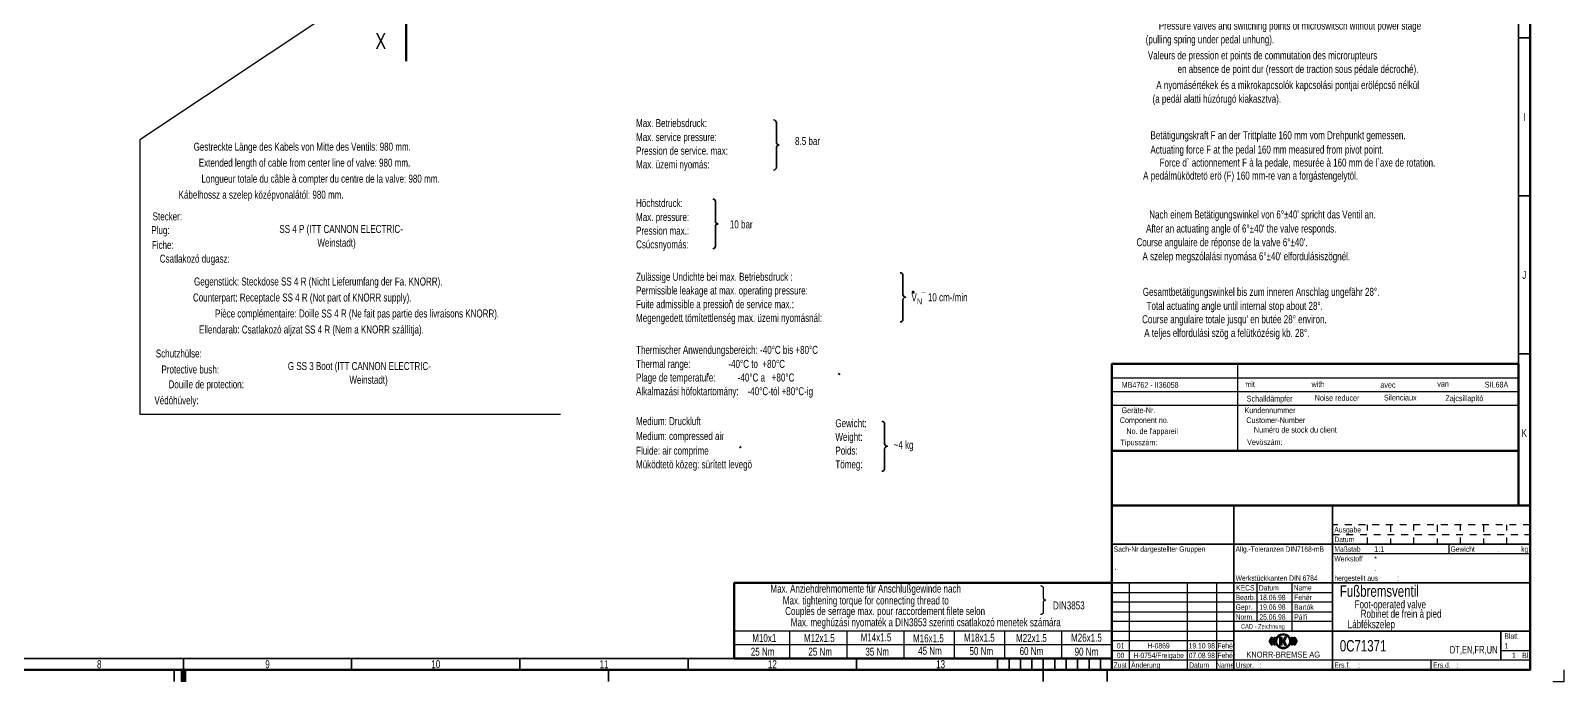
# Model space of a CAD drawing. Extents: x 0 to 1198, y 0 to 840.
# Drawn here: x 527 to 1198, y 0 to 285 of the extents above; entities that cross this region are included whole.
import ezdxf
from ezdxf.enums import TextEntityAlignment as Align

# ---------------------------------------------------------------- set-up
doc = ezdxf.new("R2010")
doc.units = 0
doc.header["$LTSCALE"] = 12
for name, pattern in [('DOTTED_THIN', [0.5, 0.25, -0.25]), ('L0', [0]), ('LFUN', [0]), ('LPRM', [0]), ('SL0', [0]), ('SOLID_MEDIUM', [0]), ('SOLID_THICK', [0]), ('SOLID_THIN', [0])]:
    doc.linetypes.add(name, pattern=pattern)
doc.layers.get('0').update_dxf_attribs({"linetype": 'CONTINUOUS'})
for name, color, linetype in [('11', 7, 'CONTINUOUS'), ('2', 7, 'CONTINUOUS'), ('40', 7, 'CONTINUOUS'), ('41', 7, 'CONTINUOUS'), ('6', 7, 'CONTINUOUS')]:
    doc.layers.add(name, color=color, linetype=linetype)
doc.styles.add('CHECKED_BY', font='medtext', dxfattribs={"width": 0.75})
doc.styles.add('DATE', font='medtext', dxfattribs={"width": 0.75})
doc.styles.add('DRAWING_NUMBER', font='medtext', dxfattribs={"width": 0.75})
doc.styles.add('DRAWN_BY', font='medtext', dxfattribs={"width": 0.75})
doc.styles.add('KB_BLATT_ANZ', font='medtext', dxfattribs={"width": 0.75})
doc.styles.add('KB_CHANGE_NR', font='medtext', dxfattribs={"width": 0.75})
doc.styles.add('KB_KSTR_VW', font='medtext', dxfattribs={"width": 0.75})
doc.styles.add('KB_MASSTAB', font='medtext', dxfattribs={"width": 0.75})
doc.styles.add('KB_MATERIAL', font='medtext', dxfattribs={"width": 0.75})
doc.styles.add('KB_MATERIAL2', font='medtext', dxfattribs={"width": 0.75})
doc.styles.add('KB_NORM_DATUM', font='medtext', dxfattribs={"width": 0.75})
doc.styles.add('KB_NORM_NAME', font='medtext', dxfattribs={"width": 0.75})
doc.styles.add('KB_PART_WEIGHT', font='medtext', dxfattribs={"width": 0.75})
doc.styles.add('KB_PRF_DATUM', font='medtext', dxfattribs={"width": 0.75})
doc.styles.add('KB_REPLACED_WITH', font='medtext', dxfattribs={"width": 0.75})
doc.styles.add('KB_ROHT_NR', font='medtext', dxfattribs={"width": 0.75})
doc.styles.add('KB_SPRACHE', font='medtext', dxfattribs={"width": 0.75})
doc.styles.add('KB_SUBSTITUTE_PART', font='medtext', dxfattribs={"width": 0.75})
doc.styles.add('KB_URSPRG', font='medtext', dxfattribs={"width": 0.75})
doc.styles.add('PLAIN_MEDIUM', font='medtext', dxfattribs={"width": 0.75})
doc.styles.add('PLAIN_SMALL', font='medtext', dxfattribs={"width": 0.75})
doc.styles.add('SHEET_NUMBER', font='medtext', dxfattribs={"width": 0.75})
doc.styles.add('SHEET_TITLE', font='medtext', dxfattribs={"width": 0.75})
doc.styles.add('ST4', font='medtext', dxfattribs={"width": 0.75})
doc.styles.add('ZFA', font='medtext', dxfattribs={"width": 0.75})

# ---------------------------------------------------------------- blocks, each defined once
blk = doc.blocks.new('MEDCLUMP_SET_1_')
at = {"layer": '6', "color": 23, "lineweight": 35, "style": 'PLAIN_MEDIUM', "width": 0.75}
for s, p in [('Foot-operated valve', (1121.9, 33.7)), ('L%%225bf%%233kszelep', (1113.6, 25)), ('Robinet de frein %%224 pied', (1126.6, 29.6))]:
    blk.add_text(s, height=3.5, dxfattribs=at).set_placement(p, align=Align.MIDDLE_CENTER)
blk = doc.blocks.new('MEDCLUMP_ZSC_737_')
at = {"layer": '6', "color": 23, "lineweight": 35, "style": 'PLAIN_MEDIUM', "width": 0.75}
for s, p in [('Funktionspr%%252fung ohne Schalld%%228mpfer.', (900, 439.5)), ('Essai functionnel sans silenciaux.', (898, 427.5)), ('Function investigation without noise reducer.', (911, 433.5)), ('Funkci%%243vizsg%%225lat zajcsillap%%237t%%243 n%%233lk%%252l.', (903, 421.5))]:
    blk.add_text(s, height=3.5, dxfattribs=at).set_placement(p, align=Align.MIDDLE_CENTER)
blk = doc.blocks.new('MEDCLUMP_ZSC_746_')
at = {"layer": '6', "color": 23, "lineweight": 35, "style": 'PLAIN_MEDIUM', "width": 0.75}
for s, p in [('Druckwerte und Schaltpunkte Mikroschalter ohne Kraftstufe', (1060, 300)), ('(Zugfeder unter Pedal ausgeh%%228ngt).', (1040, 294)), ('Pressure valves and switching points of microswitsch without power stage', (1078, 287)), ('(pulling spring under pedal unhung).', (1043, 281)), ('Valeurs de pression et points de commutation des microrupteurs', (1066, 274)), ('en absence de point dur (ressort de traction sous p%%233dale d%%233croch%%233).', (1081.5, 268)), ('A nyom%%225s%%233rt%%233kek %%233s a mikrokapcsol%%243k kapcsol%%225si pontjai er%%246l%%233pcs%%246 n%%233lk%%252l', (1077, 261)), ('(a ped%%225l alatti h%%250z%%243rug%%243 kiakasztva).', (1046, 255))]:
    blk.add_text(s, height=3.5, dxfattribs=at).set_placement(p, align=Align.MIDDLE_CENTER)
blk = doc.blocks.new('MEDCLUMP_SET_736_')
at = {"lineweight": 0}
for name in ['MEDCLUMP_ZSC_737_', 'MEDCLUMP_ZSC_746_']:
    blk.add_blockref(name, (0, 0), dxfattribs=at)
blk = doc.blocks.new('MEDCLUMP_ZSC_774_')
at = {"layer": '6', "color": 23, "lineweight": 35, "style": 'PLAIN_MEDIUM', "width": 0.75}
for s, p in [('M10x1', (848.08, 18.97)), ('M12x1.5', (872.14, 18.97)), ('M14x1.5', (896.92, 19.24)), ('M16x1.5', (919.85, 18.83)), ('M18x1.5', (942.13, 19.11)), ('M22x1.5', (964.92, 18.97)), ('M26x1.5', (988.98, 19.11)), ('25 Nm', (847.35, 12.98)), ('25 Nm', (872.54, 12.98)), ('35 Nm', (897.47, 12.98)), ('45 Nm', (920.53, 13.39)), ('50 Nm', (943, 13.25)), ('60 Nm', (964.92, 13.25)), ('90 Nm', (988.98, 12.98))]:
    blk.add_text(s, height=3.5, dxfattribs=at).set_placement(p, align=Align.MIDDLE_CENTER)
blk = doc.blocks.new('MEDCLUMP_ZSC_803_')
at = {"layer": '11', "color": 7, "linetype": 'SOLID_THIN', "lineweight": 25}
for points in [[(968.95, 41.91, -0.414216), (970.07, 40.79), (970.07, 36.64)], [(970.1, 34.7), (970.07, 30.32, -0.414405), (968.95, 29.2)]]:
    blk.add_lwpolyline(points, format="xyb", dxfattribs=at)
blk.add_open_spline([(970.07, 36.64), (970.07, 36.04), (970.57, 35.55), (971.19, 35.55), (970.62, 35.55), (970.16, 35.19), (970.1, 34.7)], degree=3, knots=[0, 0, 0, 0, 1, 1, 1, 2, 2, 2, 2], dxfattribs=at)
at = {"layer": '6', "color": 23, "lineweight": 35, "style": 'PLAIN_MEDIUM', "width": 0.75}
for s, p in [('Max. Anziehdrehmomente f%%252r Anschlu%%223gewinde nach', (892.44, 40.58)), ('Max. tightening torque for connecting thread to', (892.49, 35.4)), ('DIN3853', (981.27, 33.23)), ('Couples de serrage max. pour raccordement filete selon', (900.93, 30.77)), ('Max. megh%%250z%%225si nyomat%%233k a DIN3853 szerinti csatlakoz%%243 menetek sz%%225m%%225ra', (918.69, 25.87))]:
    blk.add_text(s, height=3.5, dxfattribs=at).set_placement(p, align=Align.MIDDLE_CENTER)
blk = doc.blocks.new('MEDCLUMP_ZSC_815_')
at = {"layer": '11', "color": 7, "linetype": 'SOLID_THIN', "lineweight": 25}
for p, q in [((1000.12, 22), (834.98, 22)), ((859.12, 22), (859.12, 10)), ((884.12, 22), (884.12, 10)), ((909.12, 22), (909.12, 10)), ((931.12, 22), (931.12, 10)), ((953.12, 22), (953.12, 10)), ((978.12, 22), (978.12, 10)), ((1000.12, 16), (834.98, 16))]:
    blk.add_line(p, q, dxfattribs=at)
at = {"layer": '11', "color": 92, "linetype": 'SOLID_THICK', "lineweight": 50}
blk.add_lwpolyline([(1000.12, 43.07), (834.98, 43.07), (834.98, 10), (1000.12, 10), (1000.12, 43.07)], dxfattribs=at)
blk = doc.blocks.new('MEDCLUMP_SET_773_')
at = {"lineweight": 0}
for name in ['MEDCLUMP_ZSC_815_', 'MEDCLUMP_ZSC_803_', 'MEDCLUMP_ZSC_774_']:
    blk.add_blockref(name, (0, 0), dxfattribs=at)
blk = doc.blocks.new('MEDCLUMP_ZSC_826_')
at = {"layer": '6', "color": 7, "lineweight": 25, "style": 'PLAIN_SMALL', "width": 0.75}
for s, p in [('Kundennummer', (1069.26, 118.63)), ('Customer-Number', (1071.81, 114.29)), ('Num%%233ro de stock du client', (1080.34, 110.1)), ('Vev%%246sz%%225m:', (1067.01, 104.7))]:
    blk.add_text(s, height=2.5, dxfattribs=at).set_placement(p, align=Align.MIDDLE_CENTER)
blk = doc.blocks.new('MEDCLUMP_ZSC_835_')
at = {"layer": '6', "color": 7, "lineweight": 25, "style": 'PLAIN_SMALL', "width": 0.75}
for s, p in [('Component no.', (1014.29, 114.29)), ('Ger%%228te-Nr.', (1011.74, 118.63)), ("No. de l'appareil", (1017.73, 109.5)), ('T%%237pussz%%225m:', (1011.89, 104.55))]:
    blk.add_text(s, height=2.5, dxfattribs=at).set_placement(p, align=Align.MIDDLE_CENTER)
blk = doc.blocks.new('MEDCLUMP_ZSC_844_')
at = {"layer": '6', "color": 7, "lineweight": 25, "style": 'PLAIN_SMALL', "width": 0.75}
for s, p in [('MB4762 - II36058', (1016.83, 129.72)), ('mit', (1060.57, 130.02)), ('with', (1090.23, 130.02)), ('avec', (1120.86, 129.72)), ('van', (1144.98, 130.17)), ('SIL68A', (1168.34, 129.87)), ('Schalld%%228mpfer', (1069.11, 123.73)), ('Noise reducer', (1098.62, 124.03)), ('Silenciaux', (1126.25, 124.18)), ('Zajcsillap%%237t%%243', (1154.26, 123.88))]:
    blk.add_text(s, height=2.5, dxfattribs=at).set_placement(p, align=Align.MIDDLE_CENTER)
blk = doc.blocks.new('MEDCLUMP_ZSC_865_')
at = {"layer": '11', "color": 7, "linetype": 'SOLID_THIN', "lineweight": 25}
for p, q in [((1055.12, 138.91), (1055.12, 100.91)), ((1000.12, 132.91), (1178, 132.91)), ((1000.12, 126.91), (1178, 126.91)), ((1000.12, 120.91), (1178, 120.91))]:
    blk.add_line(p, q, dxfattribs=at)
at = {"layer": '11', "color": 92, "linetype": 'SOLID_THICK', "lineweight": 50}
blk.add_line((1000.12, 100.91), (1178, 100.91), dxfattribs=at)
blk.add_lwpolyline([(1000.12, 76.91), (1000.12, 138.91), (1178, 138.91), (1178, 76.91)], dxfattribs=at)
blk = doc.blocks.new('MEDCLUMP_SET_825_')
at = {"lineweight": 0}
for name in ['MEDCLUMP_ZSC_865_', 'MEDCLUMP_ZSC_844_', 'MEDCLUMP_ZSC_835_', 'MEDCLUMP_ZSC_826_']:
    blk.add_blockref(name, (0, 0), dxfattribs=at)
blk = doc.blocks.new('MEDCLUMP_ZSC_873_')
at = {"layer": '6', "color": 23, "lineweight": 35, "style": 'PLAIN_MEDIUM', "width": 0.75}
for s, p in [('Gesamtbet%%228tigungswinkel bis zum inneren Anschlag ungef%%228hr 28%%d.', (1065.37, 170.48)), ('Total actuating angle until internal stop about 28%%d.', (1053.84, 164.34)), ("Course angulaire totale jusqu' en but%%233e 28%%d environ.", (1053.69, 158.49)), ('A teljes elfordul%%225si sz%%246g a fel%%252tk%%246z%%233sig kb. 28%%d.', (1050.39, 152.5))]:
    blk.add_text(s, height=3.5, dxfattribs=at).set_placement(p, align=Align.MIDDLE_CENTER)
blk = doc.blocks.new('MEDCLUMP_ZSC_882_')
at = {"layer": '6', "color": 23, "lineweight": 35, "style": 'PLAIN_MEDIUM', "width": 0.75}
for s, p in [("Nach einem Bet%%228tigungswinkel von 6%%d%%p40' spricht das Ventil an.", (1065.96, 204.33)), ("After an actuating angle of 6%%d%%p40' the valve responds.", (1056.68, 198.19)), ("Course angulaire de r%%233ponse de la valve 6%%d%%p40'.", (1048.29, 192.19)), ("A szelep megsz%%243lal%%225si nyom%%225sa 6%%d%%p40' elfordul%%225sisz%%246gn%%233l.", (1058.92, 186.05))]:
    blk.add_text(s, height=3.5, dxfattribs=at).set_placement(p, align=Align.MIDDLE_CENTER)
blk = doc.blocks.new('MEDCLUMP_ZSC_891_')
at = {"layer": '6', "color": 23, "lineweight": 35, "style": 'PLAIN_MEDIUM', "width": 0.75}
for s, p in [('Bet%%228tigungskraft F an der Trittplatte 160 mm vom Drehpunkt gemessen.', (1072.78, 239.03)), ('Actuating force F at the pedal 160 mm measured from pivot point.', (1067.99, 232.74)), ('Force d` actionnement F %%224 la pedale, mesur%%233e %%224 160 mm de l`axe de rotation.', (1081.27, 227.04)), ('A ped%%225lm%%252k%%246dtet%%246 er%%246 (F) 160 mm-re van a forg%%225stengelyt%%246l.', (1060.8, 221.35))]:
    blk.add_text(s, height=3.5, dxfattribs=at).set_placement(p, align=Align.MIDDLE_CENTER)
blk = doc.blocks.new('MEDCLUMP_ZSC_900_')
at = {"layer": '11', "color": 7, "linetype": 'SOLID_THIN', "lineweight": 25}
blk.add_lwpolyline([(1070.3, 336.6), (1069.2, 335.5), (1069.2, 327.3), (1067.5, 326.9), (1069.1, 326.5), (1069.1, 317.83), (1070.31, 316.61)], dxfattribs=at)
at = {"layer": '6', "color": 23, "lineweight": 35, "style": 'PLAIN_MEDIUM', "width": 0.75}
for s, p in [('Kreis 2 bei Ausfall von Kreis 1', (1109, 335.5)), ('p  *', (1058.5, 328)), ('Circuit 2 if circuit 1 fails', (1104.81, 329.21)), ('Circuit 2 en cas de d%%233faillance de circuit 1', (1124.28, 323.82)), ('2-es k%%246r az 1-es k%%246r kies%%233se eset%%233n', (1113.49, 317.82))]:
    blk.add_text(s, height=3.5, dxfattribs=at).set_placement(p, align=Align.MIDDLE_CENTER)
at = {"layer": '6', "color": 7, "lineweight": 25, "style": 'PLAIN_SMALL', "width": 0.75}
blk.add_text('22', height=2.5, dxfattribs=at).set_placement((1057.7, 325.7), align=Align.MIDDLE_CENTER)
blk = doc.blocks.new('MEDCLUMP_SET_872_')
at = {"lineweight": 0}
for name in ['MEDCLUMP_ZSC_900_', 'MEDCLUMP_ZSC_891_', 'MEDCLUMP_ZSC_882_', 'MEDCLUMP_ZSC_873_']:
    blk.add_blockref(name, (0, 0), dxfattribs=at)
blk = doc.blocks.new('MEDCLUMP_ZSC_915_')
at = {"layer": '11', "color": 23, "linetype": 'SOLID_MEDIUM', "lineweight": 35}
blk.add_line((837.23, 102.26), (838.04, 102.73), dxfattribs=at)
at = {"layer": '6', "color": 23, "lineweight": 35, "style": 'PLAIN_MEDIUM', "width": 0.75}
for s, p in [('Medium: Druckluft', (792, 112.15)), ('Medium: compressed air', (792, 105.62)), ('Fluide: air comprime', (792, 99.23)), ('M%%252k%%246dtet%%246 k%%246zeg: s%%252r%%237tett leveg%%246', (792, 93.23))]:
    blk.add_text(s, height=3.5, dxfattribs=at).set_placement(p)
blk = doc.blocks.new('MEDCLUMP_ZSC_925_')
at = {"layer": '11', "color": 23, "linetype": 'SOLID_MEDIUM', "lineweight": 35}
blk.add_lwpolyline([(825.51, 211.2, -0.414214), (826.71, 210), (826.71, 201.45, 0.414403), (827.91, 200.25)], format="xyb", dxfattribs=at)
blk.add_lwpolyline([(826.71, 199.05), (826.71, 190.5)], dxfattribs=at)
for points in [[(827.91, 200.25), (827.25, 200.25), (826.71, 199.71), (826.71, 199.05)], [(826.71, 190.5), (826.71, 189.84), (826.17, 189.3), (825.51, 189.3)]]:
    blk.add_open_spline(points, degree=3, dxfattribs=at)
at = {"layer": '6', "color": 23, "lineweight": 35, "style": 'PLAIN_MEDIUM', "width": 0.75}
for s, p in [('H%%246chstdruck:', (792, 207.59)), ('Max. pressure:', (792, 201.46)), ('Pression max.:', (792, 195.5)), ('Cs%%250csnyom%%225s:', (792, 189.5))]:
    blk.add_text(s, height=3.5, dxfattribs=at).set_placement(p)
blk.add_text('10 bar', height=3.5, dxfattribs=at).set_placement((838, 200), align=Align.MIDDLE_CENTER)
blk = doc.blocks.new('MEDCLUMP_ZSC_937_')
at = {"layer": '11', "color": 23, "linetype": 'SOLID_MEDIUM', "lineweight": 35}
for points in [[(852.18, 245.7, -0.414214), (853.38, 244.5), (853.38, 235.95, 0.414393), (854.58, 234.75)], [(853.38, 233.55), (853.38, 225, -0.414199), (852.18, 223.8)]]:
    blk.add_lwpolyline(points, format="xyb", dxfattribs=at)
blk.add_open_spline([(854.58, 234.75), (853.92, 234.75), (853.38, 234.21), (853.38, 233.55)], degree=3, dxfattribs=at)
at = {"layer": '6', "color": 23, "lineweight": 35, "style": 'PLAIN_MEDIUM', "width": 0.75}
for s, p in [('Max. Betriebsdruck:', (792, 242.59)), ('Max. service pressure:', (792, 236.46)), ('Pression de service. max:', (792, 230.5)), ('Max. %%252zemi nyom%%225s:', (792, 224.5))]:
    blk.add_text(s, height=3.5, dxfattribs=at).set_placement(p)
blk.add_text('8.5 bar', height=3.5, dxfattribs=at).set_placement((867, 236.5), align=Align.MIDDLE_CENTER)
blk = doc.blocks.new('MEDCLUMP_ZSC_949_')
at = {"layer": '11', "color": 23, "linetype": 'SOLID_MEDIUM', "lineweight": 35}
blk.add_lwpolyline([(899.53, 113.84, -0.414214), (900.73, 112.64), (900.73, 104.09, 0.414365), (901.93, 102.89, 0.414213), (900.73, 101.69), (900.73, 93.14, -0.414199), (899.53, 91.94)], format="xyb", dxfattribs=at)
at = {"layer": '6', "color": 23, "lineweight": 35, "style": 'PLAIN_MEDIUM', "width": 0.75}
for s, p in [('Gewicht:', (879.18, 111.23)), ('Weight:', (879.18, 105.23)), ('Poids:', (879.18, 99.23)), ('T%%246meg:', (879.18, 93.23))]:
    blk.add_text(s, height=3.5, dxfattribs=at).set_placement(p)
blk.add_text('~4 kg', height=3.5, dxfattribs=at).set_placement((909, 103.5), align=Align.MIDDLE_CENTER)
blk = doc.blocks.new('MEDCLUMP_ZSC_961_')
at = {"layer": '11', "color": 23, "linetype": 'SOLID_MEDIUM', "lineweight": 35}
for p, q in [((822.88, 134.26), (823.69, 134.73)), ((881.28, 134.26), (880.46, 134.73))]:
    blk.add_line(p, q, dxfattribs=at)
at = {"layer": '6', "color": 23, "lineweight": 35, "style": 'PLAIN_MEDIUM', "width": 0.75}
for s, p in [('Thermischer Anwendungsbereich: -40%%dC bis +80%%dC', (792, 143.33)), ('Thermal range:                 -40%%dC to  +80%%dC', (792, 137.19)), ('Plage de temperature:          -40%%dC a   +80%%dC', (792, 131.23)), ('Alkalmaz%%225si h%%246foktartom%%225ny:    -40%%dC-t%%243l +80%%dC-ig', (792, 125.23))]:
    blk.add_text(s, height=3.5, dxfattribs=at).set_placement(p)
blk = doc.blocks.new('MEDCLUMP_ZSC_972_')
at = {"layer": '11', "color": 23, "linetype": 'SOLID_MEDIUM', "lineweight": 35}
blk.add_line((833.75, 166.36), (832.94, 166.83), dxfattribs=at)
blk.add_lwpolyline([(907.52, 178.83, -0.414181), (908.72, 177.63), (908.72, 169.28), (908.72, 169.28, 0.414252), (909.92, 168.08, 0.414197), (908.72, 166.88), (908.72, 158.53, -0.414261), (907.52, 157.33)], format="xyb", dxfattribs=at)
at = {"layer": '11', "color": 92, "linetype": 'SOLID_THICK', "lineweight": 50}
for radius in [0.25, 0.125]:
    blk.add_circle((913.19, 170.31), radius, dxfattribs=at)
at = {"layer": '6', "color": 23, "lineweight": 35, "style": 'PLAIN_MEDIUM', "width": 0.75}
for s, p in [('Zul%%228ssige Undichte bei max. Betriebsdruck :', (792, 175.33)), ('Permissible leakage at max. operating pressure:', (792, 169.33)), ('V  %%175 10 cm%%173/min', (912.44, 166.33)), ('Fuite admissible a pression de service max.:', (792, 163.33)), ('Megengedett t%%246m%%237tettlens%%233g max. %%252zemi nyom%%225sn%%225l:', (792, 157.33))]:
    blk.add_text(s, height=3.5, dxfattribs=at).set_placement(p)
at = {"layer": '6', "color": 7, "lineweight": 25, "style": 'PLAIN_SMALL', "width": 0.75}
blk.add_text('N', height=2.5, dxfattribs=at).set_placement((915.97, 166.33), align=Align.MIDDLE_CENTER)
blk = doc.blocks.new('MEDCLUMP_SET_914_')
at = {"lineweight": 0}
for name in ['MEDCLUMP_ZSC_937_', 'MEDCLUMP_ZSC_925_', 'MEDCLUMP_ZSC_972_', 'MEDCLUMP_ZSC_961_', 'MEDCLUMP_ZSC_915_', 'MEDCLUMP_ZSC_949_']:
    blk.add_blockref(name, (0, 0), dxfattribs=at)
blk = doc.blocks.new('MEDFUNV_27')
at = {"color": 0, "linetype": 'LFUN', "lineweight": -2}
for radius in [0.5, 0.389, 0.278, 0.167, 0.0556]:
    blk.add_circle((0, 0), radius, dxfattribs=at)
blk = doc.blocks.new('MEDCLUMP_ZSC_1056_')
at = {"layer": '6', "color": 23, "lineweight": 35, "style": 'PLAIN_MEDIUM', "width": 0.75}
for s, p in [('Gegenst%%252ck: Steckdose SS 4 R (Nicht Lieferumfang der Fa. KNORR).', (653, 175)), ('Counterpart: Receptacle SS 4 R (Not part of KNORR supply).', (646, 168)), ('Pi%%232ce compl%%233mentaire: Doille SS 4 R (Ne fait pas partie des livraisons KNORR).', (670, 161)), ('Ellendarab: Csatlakoz%%243 aljzat SS 4 R (Nem a KNORR sz%%225ll%%237tja).', (650, 154))]:
    blk.add_text(s, height=3.5, dxfattribs=at).set_placement(p, align=Align.MIDDLE_CENTER)
blk = doc.blocks.new('MEDCLUMP_ZSC_1065_')
at = {"layer": '6', "color": 23, "lineweight": 35, "style": 'PLAIN_MEDIUM', "width": 0.75}
for s, p in [('Stecker:', (587, 203.5)), ('Plug:', (584, 197.5)), ('Fiche:', (585, 191)), ('Csatlakoz%%243 dugasz:', (599, 185))]:
    blk.add_text(s, height=3.5, dxfattribs=at).set_placement(p, align=Align.MIDDLE_CENTER)
blk = doc.blocks.new('MEDCLUMP_ZSC_1074_')
at = {"layer": '6', "color": 23, "lineweight": 35, "style": 'PLAIN_MEDIUM', "width": 0.75}
for s, p in [('Schutzh%%252lse:', (592, 143.5)), ('Protective bush:', (597, 136.5)), ('Douille de protection:', (604, 130)), ('V%%233d%%246h%%252vely:', (591, 123))]:
    blk.add_text(s, height=3.5, dxfattribs=at).set_placement(p, align=Align.MIDDLE_CENTER)
blk = doc.blocks.new('MEDCLUMP_SET_1046_')
at = {"layer": '11', "color": 7, "linetype": 'SOLID_THIN', "lineweight": 25}
blk.add_lwpolyline([(689, 313), (575, 237), (575, 149), (575, 117), (759, 117)], dxfattribs=at)
at = {"lineweight": 0}
for name in ['MEDCLUMP_ZSC_1065_', 'MEDCLUMP_ZSC_1056_', 'MEDCLUMP_ZSC_1074_']:
    blk.add_blockref(name, (0, 0), dxfattribs=at)
at = {"layer": '11', "color": 7, "linetype": 'SOLID_THIN', "lineweight": 25, "xscale": 1.2, "yscale": 1.2, "zscale": 1.2}
blk.add_blockref('MEDFUNV_27', (689, 313), dxfattribs=at)
at = {"layer": '6', "color": 23, "lineweight": 35, "style": 'PLAIN_MEDIUM', "width": 0.75}
for s, p in [('Gestreckte L%%228nge des Kabels von Mitte des Ventils: 980 mm.', (646, 234)), ('Extended length of cable from center line of valve: 980 mm.', (647, 227)), ('Longueur totale du c%%226ble %%224 compter du centre de la valve: 980 mm.', (654, 220)), ('K%%225belhossz a szelep k%%246z%%233pvonal%%225t%%243l: 980 mm.', (628, 213)), ('SS 4 P (ITT CANNON ELECTRIC-', (663, 198)), ('Weinstadt)', (661, 192)), ('G SS 3 Boot (ITT CANNON ELECTRIC-', (671, 138)), ('Weinstadt)', (675, 132))]:
    blk.add_text(s, height=3.5, dxfattribs=at).set_placement(p, align=Align.MIDDLE_CENTER)
blk = doc.blocks.new('MEDFUNV_9')
at = {"color": 0, "linetype": 'LFUN', "lineweight": -2}
for points in [[(-1, 0.13), (0, 0), (-1, -0.13), (-1, 0.13)], [(-1, 0.11), (-0.17, 0), (-1, -0.11)], [(-1, 0.09), (-0.33, 0), (-1, -0.09)], [(-1, 0.07), (-0.5, 0), (-1, -0.07)], [(-1, 0.04), (-0.67, 0), (-1, -0.04)], [(-1, 0.02), (-0.83, 0), (-1, -0.02)]]:
    blk.add_lwpolyline(points, dxfattribs=at)
blk = doc.blocks.new('MEDCLUMP_SET_1322_')
at = {"layer": '11', "color": 92, "linetype": 'SOLID_THICK', "lineweight": 50}
blk.add_line((691.49, 299.22), (691.49, 271.5), dxfattribs=at)
at = {"layer": '11', "color": 92, "linetype": 'SOLID_THICK', "lineweight": 50, "xscale": 6, "yscale": 6, "zscale": 6, "rotation": 90}
blk.add_blockref('MEDFUNV_9', (691.49, 299.22), dxfattribs=at)
at = {"layer": '6', "color": 132, "lineweight": 70, "style": 'ST4', "width": 0.75}
blk.add_text('X', height=7, dxfattribs=at).set_placement((680.35, 280.2), align=Align.MIDDLE_CENTER)
blk = doc.blocks.new('MEDCLUMP_ZTC_2267_')
at = {"layer": '2', "color": 7, "lineweight": 25, "style": 'KB_CHANGE_NR', "width": 0.75}
for s, p in [('00', (1003.93, 11.34)), ('H-0754/Freigabe', (1020.55, 11.34)), ('07.08.98', (1039.45, 11.34)), ('Feh%%233r', (1050.15, 11.34))]:
    blk.add_text(s, height=2.35, dxfattribs=at).set_placement(p, align=Align.MIDDLE_CENTER)
blk = doc.blocks.new('MEDCLUMP_ZTC_2276_')
at = {"layer": '2', "color": 7, "lineweight": 25, "style": 'KB_CHANGE_NR', "width": 0.75}
for s, p in [('01', (1003.93, 15.57)), ('H-0869', (1020.55, 15.57)), ('19.10.98', (1039.45, 15.57)), ('Feh%%233r', (1050.15, 15.57))]:
    blk.add_text(s, height=2.35, dxfattribs=at).set_placement(p, align=Align.MIDDLE_CENTER)
blk = doc.blocks.new('MEDPRIM_SUP_K07_')
at = {"color": 23, "linetype": 'L0', "lineweight": 35}
for p, q in [((-1.2, -1.65), (-1.2, 1.65)), ((-0.9, 1.65), (-0.9, -1.65)), ((0, 0.27), (0, -0.27)), ((0.3, -0.89), (0.3, 0.89))]:
    blk.add_line(p, q, dxfattribs=at)
at = {"color": 7, "linetype": 'SL0', "lineweight": 25}
blk.add_line((0, 0), (0, 0), dxfattribs=at)
for points in [[(-6.1, 0), (-5.22, 1.8), (-4.77, 1.8, 0.182334), (-4.77, -1.8), (-5.22, -1.8), (-6.1, 0), (-5.9, 0), (-5.12, 1.6), (-5.05, 1.6, 0.154546), (-5.05, -1.6), (-5.12, -1.6), (-5.9, 0), (-5.7, 0), (-5.48, 0.44, 0.041328), (-5.48, -0.47), (-5.7, 0)], [(-4.02, 1.8), (-3.57, 1.8, 0.237718), (-3.57, -1.8), (-4.02, -1.8, -0.213901), (-4.02, 1.8), (-3.88, 1.6, 0.197936), (-3.88, -1.6)], [(3.57, 1.8), (4.01, 1.8, -0.213901), (4.01, -1.8), (3.57, -1.8, 0.237711), (3.57, 1.8), (3.88, 1.6, -0.197936), (3.88, -1.6)], [(6.1, 0), (5.22, -1.8), (4.77, -1.8, 0.182334), (4.77, 1.8), (5.22, 1.8), (6.1, 0), (5.9, 0), (5.12, -1.6), (5.05, -1.6, 0.154549), (5.05, 1.6), (5.12, 1.6), (5.9, 0), (5.7, 0), (5.48, -0.41), (5.48, 0.44), (5.7, 0)]]:
    blk.add_lwpolyline(points, format="xyb", dxfattribs=at)
for points in [[(-1.45, 1.8), (-0.55, 1.8), (-0.55, -1.8), (-1.45, -1.8), (-1.45, 1.8)], [(0.58, 1.8), (-0.3, 0), (0.58, -1.8), (1.48, -1.8), (0.6, 0), (1.48, 1.8), (0.58, 1.8)]]:
    blk.add_lwpolyline(points, dxfattribs=at)
at = {"color": 23, "linetype": 'L0', "lineweight": 35}
for points in [[(-1.3, 1.65), (-0.7, 1.65), (-0.7, -1.65), (-1.3, -1.65), (-1.3, 1.65)], [(0.67, 1.65), (-0.13, 0), (0.67, -1.65), (1.24, -1.65), (0.43, 0), (1.24, 1.65), (0.67, 1.65)], [(0.6, 1.5), (0.6, 0.34)], [(0.9, 0.96), (0.9, 1.65)], [(1.2, 1.65), (1.2, 1.57)], [(0.6, -0.34), (0.6, -1.5)], [(0.9, -1.65), (0.9, -0.96)], [(1.2, -1.57), (1.2, -1.65)]]:
    blk.add_lwpolyline(points, dxfattribs=at)
at = {"color": 7, "linetype": 'SL0', "lineweight": 25}
for radius in [3.35, 2.8]:
    blk.add_circle((0, 0), radius, dxfattribs=at)
at = {"color": 23, "linetype": 'L0', "lineweight": 35}
blk.add_circle((0, 0), 3.08, dxfattribs=at)
blk = doc.blocks.new('MEDPRIM_SUP_ZM2_')
at = {"color": 23, "linetype": 'L0', "lineweight": 35}
for p, q in [((-0.13, 0.5), (-4.88, 0.5)), ((-4.88, 0.25), (-0.13, 0.25)), ((-0.13, 0), (-4.88, 0)), ((-4.88, -0.25), (-0.13, -0.25)), ((-0.13, -0.5), (-4.88, -0.5)), ((-4.88, -0.75), (-0.13, -0.75))]:
    blk.add_line(p, q, dxfattribs=at)
at = {"color": 7, "linetype": 'SL0', "lineweight": 25}
blk.add_lwpolyline([(-5, 0.87), (0, 0.87), (0, -0.88), (-5, -0.88), (-5, 0.87)], dxfattribs=at)
at = {"color": 23, "linetype": 'L0', "lineweight": 35}
blk.add_lwpolyline([(-4.88, 0.75), (-0.13, 0.75), (-0.13, -0.75), (-4.88, -0.75), (-4.88, 0.75)], dxfattribs=at)

msp = doc.modelspace()

# ---------------------------------------------------------------- linework, layer by layer
at = {"layer": '40', "color": 92, "linetype": 'SOLID_THICK', "lineweight": 50}
for points in [[(1182.99927, 76.91017), (1182.99927, 4.99998), (1182.99927, 835), (5, 835), (5, 5)], [(5, 5), (1000.11975, 5), (1182.99927, 5)]]:
    msp.add_lwpolyline(points, dxfattribs=at)
at = {"layer": '40', "color": 23, "linetype": 'SOLID_MEDIUM', "lineweight": 35}
for points in [[(1178, 281.65991), (1182.99927, 281.65991)], [(1178, 212.48999), (1182.99927, 212.48999)], [(1178, 143.31998), (1182.99927, 143.31998)], [(1053.45874, 76.91013), (1053.45874, 4.99998)], [(1096.63843, 4.99998), (1096.63843, 76.91013)], [(1182.99902, 59.99005), (1000.11926, 59.99005)], [(1000.11926, 43.07001), (1182.99756, 43.07001)], [(1182.99756, 21.92), (1053.45874, 21.92)], [(1170.29761, 21.92), (1170.29761, 9.23)], [(593.99988, 9.99988), (593.99988, 4.99988)], [(667.59973, 9.99988), (667.59973, 4.99988)], [(741.19971, 9.99988), (741.19971, 4.99988)], [(814.79968, 9.99988), (814.79968, 4.99988)], [(888.39966, 9.99988), (888.39966, 4.99988)], [(950.11975, 10), (950.11975, 5.00003)], [(955.11975, 10), (955.11975, 5.00003)], [(960.11975, 10), (960.11975, 5.00003)], [(965.11975, 10), (965.11975, 5.00003)], [(970.11975, 10), (970.11975, 5.00003)], [(975.11975, 10), (975.11975, 5.00003)], [(980.11975, 10), (980.11975, 5.00003)], [(985.11975, 10), (985.11975, 5.00003)], [(990.11975, 10), (990.11975, 5.00003)], [(995.11975, 10), (995.11975, 5.00003)], [(590, 5), (590, 0.00003)], [(780, 5), (780, 0.00003)], [(970, 5), (970, 0.00003)], [(998, 5), (998, 0.00003)]]:
    msp.add_lwpolyline(points, dxfattribs=at)
at = {"layer": '40', "color": 92, "linetype": 'DOTTED_THIN', "lineweight": 25, "flags": 128}
for points in [[(1182.99756, 68.4501), (1096.63843, 68.4501)], [(1111.87817, 59.99005), (1111.87817, 68.4501)], [(1122.03809, 68.4501), (1122.03809, 59.99005)], [(1132.198, 59.99005), (1132.198, 68.4501)], [(1142.35791, 68.4501), (1142.35791, 59.99005)], [(1152.51782, 59.99005), (1152.51782, 68.4501)], [(1162.67773, 68.4501), (1162.67773, 59.99005)], [(1172.83765, 59.99005), (1172.83765, 68.4501)], [(1096.63843, 64.22009), (1182.99756, 64.22009)]]:
    msp.add_lwpolyline(points, dxfattribs=at)
at = {"layer": '40', "color": 7, "linetype": 'SOLID_THIN', "lineweight": 25}
for points in [[(1182.99756, 55.76007), (1096.63843, 55.76007)], [(1147.43774, 59.99005), (1147.43774, 55.76007)], [(1007.73926, 43.07001), (1007.73926, 4.99998)], [(1033.13892, 4.99998), (1033.13892, 43.07001)], [(1045.83887, 43.07001), (1045.83887, 4.99998)], [(1063.61865, 26.15001), (1063.61865, 43.07001)], [(1078.85864, 43.07001), (1078.85864, 21.92)], [(1000.11926, 38.84), (1096.63843, 38.84)], [(1096.63843, 34.61003), (1000.11926, 34.61003)], [(1000.11926, 30.38002), (1096.63843, 30.38002)], [(1096.63843, 26.15001), (1000.11926, 26.15001)], [(1000.11926, 21.92), (1053.45874, 21.92)], [(1053.45874, 17.68999), (1000.11926, 17.68999)], [(1000.11926, 13.45995), (1053.45874, 13.45995)], [(1170.29761, 13.45998), (1182.99756, 13.45998)], [(1182.99756, 9.23), (1000.11926, 9.23)], [(1139.81787, 4.99998), (1139.81787, 9.23)], [(1193, 0), (1198, 0), (1198, 5)]]:
    msp.add_lwpolyline(points, dxfattribs=at)
at = {"layer": '41', "color": 23, "linetype": 'SOLID_MEDIUM', "lineweight": 35}
for points in [[(1178, 76.91017), (1178, 830), (10, 830), (10, 10)], [(10, 10), (1000.11975, 10)]]:
    msp.add_lwpolyline(points, dxfattribs=at)
at = {"layer": '41', "color": 92, "linetype": 'SOLID_THICK', "lineweight": 50}
msp.add_lwpolyline([(1182.99927, 76.91013), (1000.11914, 76.91013), (1000.11914, 5)], dxfattribs=at)

# ---------------------------------------------------------------- block references
at = {"lineweight": 0}
for name in ['MEDCLUMP_SET_736_', 'MEDCLUMP_SET_872_', 'MEDCLUMP_SET_1046_', 'MEDCLUMP_SET_1322_', 'MEDCLUMP_SET_914_', 'MEDCLUMP_SET_825_', 'MEDCLUMP_SET_773_', 'MEDCLUMP_SET_1_', 'MEDCLUMP_ZTC_2276_', 'MEDCLUMP_ZTC_2267_']:
    msp.add_blockref(name, (0, 0), dxfattribs=at)
at = {"layer": '40', "linetype": 'LPRM', "lineweight": 0}
msp.add_blockref('MEDPRIM_SUP_K07_', (1075.04834, 17.5799), dxfattribs=at)
at = {"layer": '40', "linetype": 'LPRM', "lineweight": 0, "rotation": 270}
msp.add_blockref('MEDPRIM_SUP_ZM2_', (594, 0), dxfattribs=at)

# ---------------------------------------------------------------- texts
at = {"layer": '2', "color": 7, "lineweight": 25, "width": 0.75}
for s, height, style, p in [('Allg.-Toleranzen DIN7168-mB', 2.3099998, 'PLAIN_SMALL', (1054.22797, 57.87503)), ('*', 2.35, 'KB_MATERIAL', (1114.87549, 53.64511)), ('.', 2.35, 'KB_MATERIAL2', (1114.87549, 49.41504)), ('Werkst%%252ckkanten DIN 6784', 2.3499998, 'PLAIN_SMALL', (1054.24129, 45.16992)), (':', 2.35, 'KB_ROHT_NR', (1124.87549, 45.18497)), ('18.06.98', 2.35, 'DATE', (1064.61865, 36.72496)), ('19.06.98', 2.35, 'KB_PRF_DATUM', (1064.61865, 32.49498)), ('Feh%%233r', 2.35, 'DRAWN_BY', (1079.85864, 36.72496)), ('Bart%%243k', 2.35, 'CHECKED_BY', (1079.85864, 32.49498)), ('25.06.98', 2.35, 'KB_NORM_DATUM', (1064.61865, 28.15352)), ('P%%225lfi', 2.35, 'KB_NORM_NAME', (1079.85864, 28.15352)), ('1', 2.35, 'SHEET_NUMBER', (1171.79761, 15.57498)), (':', 2.35, 'KB_URSPRG', (1064.61865, 7.11491)), (':', 2.35, 'KB_SUBSTITUTE_PART', (1107.79834, 7.11491)), (':', 2.35, 'KB_REPLACED_WITH', (1150.97778, 7.11491))]:
    msp.add_text(s, height=height, dxfattribs=dict(at, style=style)).set_placement(p, align=Align.MIDDLE_LEFT)
at = {"layer": '2', "color": 23, "lineweight": 35, "width": 0.75}
for s, height, style, p in [('1:1', 2.5, 'KB_MASSTAB', (1114.87549, 57.87503)), ('.', 3.5, 'ZFA', (1001.28464, 50.53003)), ('KECS', 2.35, 'KB_KSTR_VW', (1054.45874, 40.95496))]:
    msp.add_text(s, height=height, dxfattribs=dict(at, style=style)).set_placement(p, align=Align.MIDDLE_LEFT)
at = {"layer": '2', "color": 7, "lineweight": 25, "style": 'KB_PART_WEIGHT', "width": 0.75}
msp.add_text('.', height=2.35, dxfattribs=at).set_placement((1169.34937, 57.87503), align=Align.MIDDLE_CENTER)
at = {"layer": '2', "color": 92, "lineweight": 50, "width": 0.75}
for s, style, p in [('Fu%%223bremsventil', 'SHEET_TITLE', (1099.81079, 39.49501)), ('0C71371', 'DRAWING_NUMBER', (1099.81079, 15.575))]:
    msp.add_text(s, height=5, dxfattribs=dict(at, style=style)).set_placement(p, align=Align.MIDDLE_LEFT)
at = {"layer": '2', "color": 23, "lineweight": 35, "style": 'KB_SPRACHE', "width": 0.75}
msp.add_text('DT,EN,FR,UN', height=3.2899998, dxfattribs=at).set_placement((1168.79761, 13.845), align=Align.MIDDLE_RIGHT)
at = {"layer": '2', "color": 7, "lineweight": 25, "style": 'KB_BLATT_ANZ', "width": 0.75}
msp.add_text('1', height=2.35, dxfattribs=at).set_placement((1176.75293, 11.34496), align=Align.MIDDLE_RIGHT)
at = {"layer": '40', "color": 23, "lineweight": 35, "style": 'PLAIN_MEDIUM', "width": 0.75}
for s, height, p in [('I', 3.5, (1180.49976, 247.07498)), ('J', 3.5, (1180.49976, 177.905)), ('K', 3.5, (1180.49976, 108.73499)), ('CAD - Zeichnung', 1.9999999, (1066.15845, 24.035)), ('8', 3.5, (557.19983, 7.5)), ('9', 3.5, (630.7998, 7.5)), ('10', 3.5, (704.39978, 7.5)), ('11', 3.5, (777.99988, 7.5)), ('12', 3.5, (851.59985, 7.5)), ('13', 3.5, (925.19983, 7.5)), ('KNORR-BREMSE AG', 2.5999998, (1075.04834, 11.72998))]:
    msp.add_text(s, height=height, dxfattribs=at).set_placement(p, align=Align.MIDDLE_CENTER)
at = {"layer": '40', "color": 7, "lineweight": 25, "style": 'PLAIN_SMALL', "width": 0.75}
for s, height, p in [('Ausgabe', 2.35, (1097.42098, 66.33505)), ('Datum', 2.35, (1097.42098, 62.10504)), ('Sach-Nr dargestellter Gruppen', 2.3499998, (1000.90181, 57.875)), ('Werkstoff', 2.35, (1097.42098, 53.66003)), ('Ma%%223stab', 2.3499998, (1097.42098, 57.87503)), ('Gewicht', 2.35, (1148.22029, 57.87503)), ('Datum', 2.35, (1064.4012, 40.95496)), ('Name', 2.35, (1079.64119, 40.95496)), ('hergestellt aus', 2.3499998, (1097.42098, 45.16992)), ('Gepr.', 2.35, (1054.24129, 32.49498)), ('Bearb.', 2.35, (1054.24129, 36.72496)), ('Norm.', 2.35, (1054.24129, 28.15352)), ('Blatt', 2.35, (1171.79761, 19.80499)), ('Zust', 2.35, (1000.90181, 7.11494)), ('%%196nderung', 2.3499998, (1008.52181, 7.11493)), ('Datum', 2.35, (1033.92147, 7.11493)), ('Urspr.', 2.35, (1054.24129, 7.11494)), ('Ers.f.', 2.35, (1097.42098, 7.11494)), ('Ers.d.', 2.35, (1140.60042, 7.11494))]:
    msp.add_text(s, height=height, dxfattribs=at).set_placement(p, align=Align.MIDDLE_LEFT)
for s, p in [('kg', (1182.21647, 57.87503)), ('Bl.', (1182.99927, 11.34492))]:
    msp.add_text(s, height=2.35, dxfattribs=at).set_placement(p, align=Align.MIDDLE_RIGHT)
msp.add_text('Name', height=2.35, dxfattribs=at).set_placement((1049.64868, 7.11494), align=Align.MIDDLE_CENTER)

doc.saveas('drawing.dxf')
